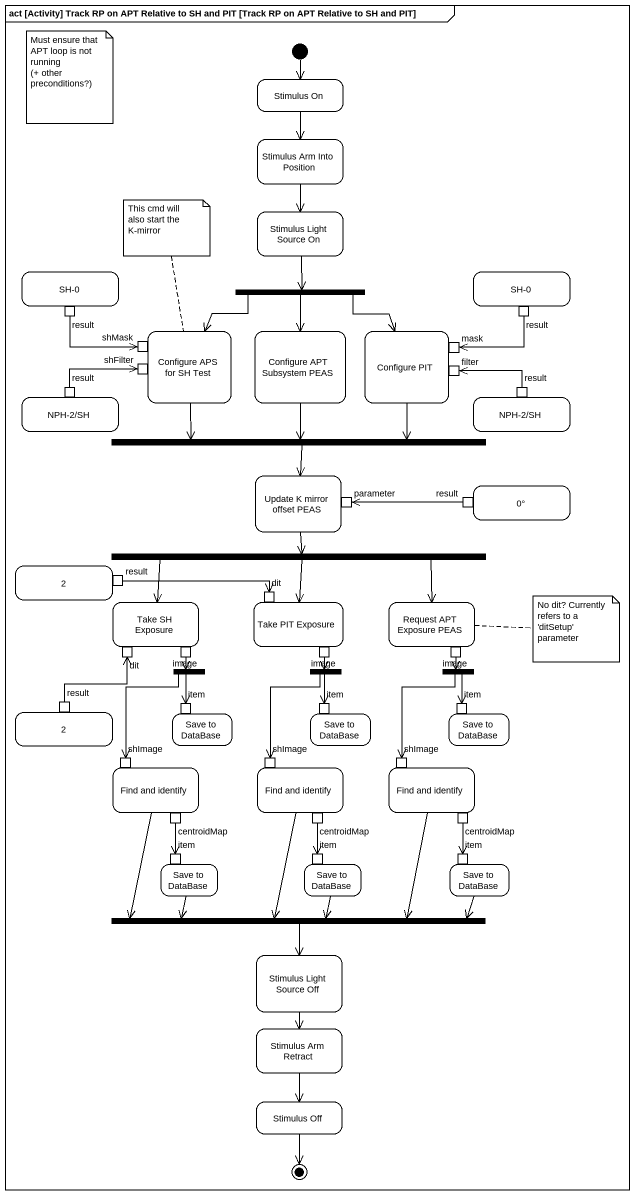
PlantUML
@startuml
mainframe act [Activity] Track RP on APT Relative to SH and PIT [Track RP on APT Relative to SH and PIT]
hide empty description
state "Stimulus On" as Stimulus_On
state "Stimulus Arm Into Position" as Stimulus_Arm_Into_Position
state "Stimulus Light Source On" as Stimulus_Light_Source_On
state "SH-0" as SH_0 {
  state result <<outputPin>>
}
state "SH-0" as SH_0_2 {
  state "result" as result_2 <<outputPin>>
}
state fork1 <<fork>>
state "Configure APS for SH Test" as Configure_APS_for_SH_Test {
  state shMask <<inputPin>>
  state shFilter <<inputPin>>
}
state "Configure APT Subsystem PEAS" as Configure_APT_Subsystem_PEAS
state "Configure PIT" as Configure_PIT {
  state mask <<inputPin>>
  state filter <<inputPin>>
}
state "NPH-2/SH" as NPH_2_SH {
  state "result" as result_3 <<outputPin>>
}
state "NPH-2/SH" as NPH_2_SH_2 {
  state "result" as result_4 <<outputPin>>
}
state fork2 <<join>>
state "Update K mirror offset PEAS" as Update_K_mirror_offset_PEAS {
  state parameter <<inputPin>>
}
state "0°" as s0 {
  state "result" as result_5 <<outputPin>>
}
state fork3 <<fork>>
state "2" as s2 {
  state "result" as result_6 <<outputPin>>
}
state "Take SH Exposure" as Take_SH_Exposure {
  state "dit" as dit_2 <<inputPin>>
  state image <<outputPin>>
}
state "Take PIT Exposure" as Take_PIT_Exposure {
  state dit <<inputPin>>
  state "image" as image_2 <<outputPin>>
}
state "Request APT Exposure PEAS" as Request_APT_Exposure_PEAS {
  state "image" as image_3 <<outputPin>>
}
state fork4 <<fork>>
state fork5 <<fork>>
state fork6 <<fork>>
state "2" as s2_2 {
  state "result" as result_7 <<outputPin>>
}
state "Save to DataBase" as Save_to_DataBase {
  state item <<inputPin>>
}
state "Save to DataBase" as Save_to_DataBase_2 {
  state "item" as item_2 <<inputPin>>
}
state "Save to DataBase" as Save_to_DataBase_3 {
  state "item" as item_3 <<inputPin>>
}
state "Find and identify" as Find_and_identify {
  state shImage <<inputPin>>
  state centroidMap <<outputPin>>
}
state "Find and identify" as Find_and_identify_2 {
  state "shImage" as shImage_2 <<inputPin>>
  state "centroidMap" as centroidMap_2 <<outputPin>>
}
state "Find and identify" as Find_and_identify_3 {
  state "shImage" as shImage_3 <<inputPin>>
  state "centroidMap" as centroidMap_3 <<outputPin>>
}
state "Save to DataBase" as Save_to_DataBase_4 {
  state "item" as item_4 <<inputPin>>
}
state "Save to DataBase" as Save_to_DataBase_5 {
  state "item" as item_5 <<inputPin>>
}
state "Save to DataBase" as Save_to_DataBase_6 {
  state "item" as item_6 <<inputPin>>
}
state fork7 <<join>>
state "Stimulus Light Source Off" as Stimulus_Light_Source_Off
state "Stimulus Arm Retract" as Stimulus_Arm_Retract
state "Stimulus Off" as Stimulus_Off
[*] --> Stimulus_On
Stimulus_On --> Stimulus_Arm_Into_Position
Stimulus_Arm_Into_Position --> Stimulus_Light_Source_On
Stimulus_Light_Source_On --> fork1
result -right-> shMask
fork1 --> Configure_APS_for_SH_Test
fork1 --> Configure_APT_Subsystem_PEAS
fork1 --> Configure_PIT
result_2 -left-> mask
Configure_APS_for_SH_Test --> fork2
Configure_APT_Subsystem_PEAS --> fork2
Configure_PIT --> fork2
result_3 -right-> shFilter
result_4 -left-> filter
fork2 --> Update_K_mirror_offset_PEAS
Update_K_mirror_offset_PEAS --> fork3
result_5 -left-> parameter
fork3 -left-> Take_SH_Exposure
fork3 --> Take_PIT_Exposure
fork3 -right-> Request_APT_Exposure_PEAS
result_6 -right-> dit
fork4 --> item
fork4 --> shImage
image --> fork4
fork5 --> item_2
fork5 --> shImage_2
image_2 --> fork5
fork6 --> item_3
fork6 --> shImage_3
image_3 --> fork6
result_7 -up-> dit_2
Find_and_identify --> fork7
Find_and_identify_2 --> fork7
Find_and_identify_3 --> fork7
centroidMap --> item_4
centroidMap_2 --> item_5
centroidMap_3 --> item_6
Save_to_DataBase_4 -right-> fork7
Save_to_DataBase_5 --> fork7
Save_to_DataBase_6 -left-> fork7
fork7 --> Stimulus_Light_Source_Off
Stimulus_Light_Source_Off --> Stimulus_Arm_Retract
Stimulus_Arm_Retract --> Stimulus_Off
Stimulus_Off --> [*]
note as N1
  Must ensure that APT loop is not running
  (+ other preconditions?)
end note
note top of Configure_APS_for_SH_Test : This cmd will also start the K-mirror
note right of Request_APT_Exposure_PEAS : No dit? Currently refers to a 'ditSetup' parameter
@enduml
